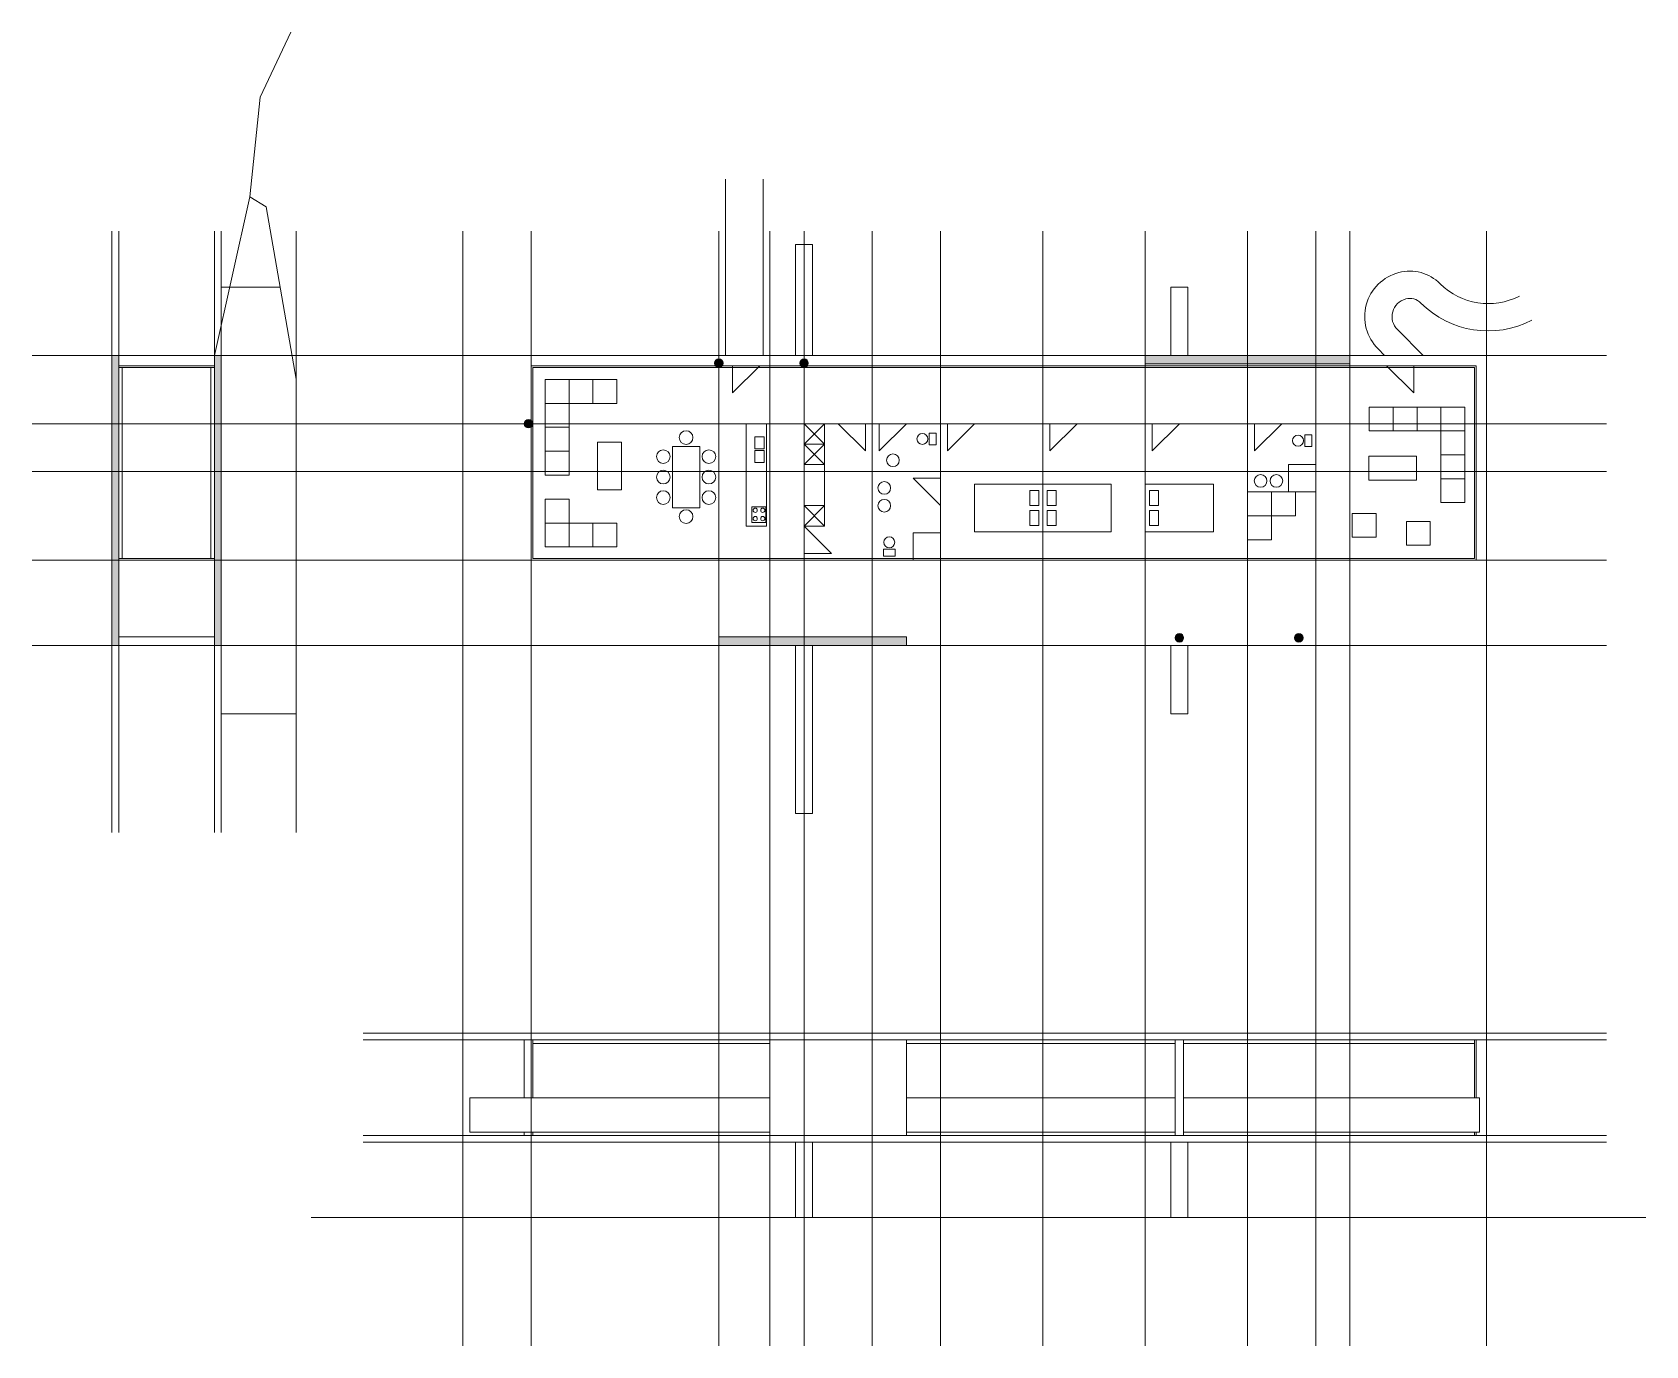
# Model space of a CAD drawing. Header units: metres. Extents: x -12.6 to 34.7, y -20.5 to 18.
import ezdxf

# ---------------------------------------------------------------- set-up
doc = ezdxf.new("R2010")
doc.units = ezdxf.units.M
doc.header["$LTSCALE"] = 500
doc.linetypes.add('DASHDOT', pattern=[25.4, 12.7, -6.35, 0, -6.35])
doc.layers.get('0').update_dxf_attribs({"lineweight": 15, "true_color": 0xffffff})
doc.layers.add('eixos', color=157, linetype='DASHDOT', lineweight=5, true_color=0x3f5f7f)

msp = doc.modelspace()

# ---------------------------------------------------------------- hatches: boundary and pattern name
for points in [[(-10.283, 0), (-10.083, 0), (-10.083, 8.5), (-10.283, 8.5)], [(-7.283, 0), (-7.083, 0), (-7.083, 8.5), (-7.283, 8.5)], [(26, 8.5), (26, 8.25), (20, 8.25), (20, 8.5)]]:
    msp.add_hatch(color=256).paths.add_polyline_path(points)
h = msp.add_hatch(color=256)
edge = h.paths.add_edge_path()
edge.add_arc((7.5, 8.275), 0.125, 0, 360)
h = msp.add_hatch(color=256)
edge = h.paths.add_edge_path()
edge.add_arc((10, 8.275), 0.125, 0, 360)
h = msp.add_hatch(color=256)
edge = h.paths.add_edge_path()
edge.add_arc((1.925, 6.5), 0.125, 0, 360)
at = {"linetype": 'ByBlock'}
msp.add_hatch(color=256, dxfattribs=at).paths.add_polyline_path([(7.5, 0.25), (7.5, 0), (13, 0), (13, 0.25)])
h = msp.add_hatch(color=256)
edge = h.paths.add_edge_path()
edge.add_arc((21, 0.225), 0.125, 0, 360)
h = msp.add_hatch(color=256)
edge = h.paths.add_edge_path()
edge.add_arc((24.5, 0.225), 0.125, 0, 360)

# ---------------------------------------------------------------- linework, layer by layer
for p, q in [((7.7, 8.5), (7.7, 13.67)), ((8.8, 8.5), (8.8, 13.67)), ((-7.283, 8.5), (-6.239, 13.15)), ((-7.283, 8.2), (-10.083, 8.2)), ((-7.283, 8.15), (-10.083, 8.15)), ((-4.883, 7.808), (-4.883, -2.747)), ((10, 6.5), (10.6, 5.9)), ((10, 5.9), (10.6, 6.5)), ((10, 5.9), (10.6, 5.3)), ((10, 5.3), (10.6, 5.9)), ((10, 4.1), (10.6, 3.5)), ((10, 3.5), (10.6, 4.1)), ((-7.283, 2.55), (-10.083, 2.55)), ((-7.283, 2.5), (-10.083, 2.5)), ((1.8, -11.562), (1.8, -13.262)), ((2, -11.562), (2, -13.262)), ((2.05, -11.562), (2.05, -13.262)), ((9, -11.562), (9, -14.362)), ((13, -11.562), (13, -14.362)), ((20.875, -11.562), (20.875, -14.362)), ((21.125, -11.562), (21.125, -14.362)), ((29.65, -11.562), (29.65, -13.262)), ((29.7, -11.562), (29.7, -13.262)), ((1.8, -14.262), (1.8, -14.362)), ((2, -14.262), (2, -14.362)), ((2.05, -14.262), (2.05, -14.362)), ((29.65, -14.262), (29.65, -14.362)), ((29.7, -14.262), (29.7, -14.362)), ((-4.446, -16.762), (34.668, -16.762))]:
    msp.add_line(p, q)
for points in [[(-4.883, 7.808), (-5.767, 12.861), (-6.239, 13.15), (-5.942, 16.068), (-5.039, 17.973)], [(10.25, 8.5), (10.25, 11.757), (9.75, 11.757), (9.75, 8.5)], [(-5.354, 10.5), (-7.083, 10.5), (-7.083, -2), (-4.883, -2), (-4.883, 7.808)], [(21.25, 8.5), (21.25, 10.5), (20.75, 10.5), (20.75, 8.5)], [(28.147, 8.5), (30, 8.5), (30, 0), (0, 0), (0, 8.5), (7.7, 8.5)], [(8.8, 8.5), (27.016, 8.5)], [(25, 3.9), (25, 4.5), (23, 4.5), (23, 2.5), (25, 2.5)], [(9.75, 0), (9.75, -4.926), (10.25, -4.926), (10.25, 0)], [(20.75, 0), (20.75, -2), (21.25, -2), (21.25, 0)], [(9, -11.562), (0, -11.562), (0, -11.362), (30, -11.362), (30, -11.562), (13, -11.562)], [(9, -14.362), (0, -14.362), (0, -14.562), (30, -14.562), (30, -14.362), (13, -14.362)]]:
    msp.add_lwpolyline(points)
for points in [[(27.016, 8.5), (26.824, 8.692, -0.579317), (27.431, 10.931, -0.266061), (28.645, 10.602, 0.325795), (30.964, 10.242, 0.325795)], [(28.147, 8.5), (27.39, 9.257, -0.579317), (27.634, 10.157, -0.266061), (28.08, 10.036, 0.325795), (31.33, 9.53, 0.325795)]]:
    msp.add_lwpolyline(points, format="xyb")
for points in [[(-10.283, 0), (-10.083, 0), (-10.083, 8.5), (-10.283, 8.5)], [(-9.983, 2.55), (-10.083, 2.55), (-10.083, 8.15), (-9.983, 8.15)], [(-7.383, 2.55), (-7.283, 2.55), (-7.283, 8.15), (-7.383, 8.15)], [(-7.283, 0), (-7.083, 0), (-7.083, 8.5), (-7.283, 8.5)], [(2, 8.2), (2, 2.5), (29.7, 2.5), (29.7, 8.2)], [(2.05, 8.15), (2.05, 2.55), (29.65, 2.55), (29.65, 8.15)], [(7.9, 8.2), (7.9, 7.4), (8.7, 8.2)], [(26, 8.5), (26, 8.25), (20, 8.25), (20, 8.5)], [(27.875, 8.2), (27.875, 7.4), (27.075, 8.2)], [(2.412, 7.096), (2.412, 7.796), (3.112, 7.796), (3.112, 7.096)], [(3.112, 7.096), (3.112, 7.796), (3.812, 7.796), (3.812, 7.096)], [(3.812, 7.096), (3.812, 7.796), (4.512, 7.796), (4.512, 7.096)], [(2.412, 6.396), (2.412, 7.096), (3.112, 7.096), (3.112, 6.396)], [(26.565, 6.987), (27.265, 6.987), (27.265, 6.287), (26.565, 6.287)], [(27.265, 6.987), (27.965, 6.987), (27.965, 6.287), (27.265, 6.287)], [(27.965, 6.987), (28.665, 6.987), (28.665, 6.287), (27.965, 6.287)], [(28.665, 6.987), (29.365, 6.987), (29.365, 6.287), (28.665, 6.287)], [(2.412, 5.696), (2.412, 6.396), (3.112, 6.396), (3.112, 5.696)], [(8.3, 6.5), (8.3, 3.5), (8.9, 3.5), (8.9, 6.5)], [(12, 2.5), (12, 6.5), (10, 6.5), (10, 2.5)], [(10, 6.5), (10, 3.5), (10.6, 3.5), (10.6, 6.5)], [(10, 6.5), (10, 5.9), (10.6, 5.9), (10.6, 6.5)], [(11.8, 6.5), (11.8, 5.7), (11, 6.5)], [(12, 6.5), (12, 5.1), (14, 5.1), (14, 6.5)], [(12.2, 6.5), (12.2, 5.7), (13, 6.5)], [(13.875, 5.883), (13.875, 6.224), (13.667, 6.224), (13.667, 5.883)], [(17, 6.5), (17, 2.5), (14, 2.5), (14, 6.5)], [(14.2, 6.5), (14.2, 5.7), (15, 6.5)], [(20, 6.5), (20, 2.5), (17, 2.5), (17, 6.5)], [(17.2, 6.5), (17.2, 5.7), (18, 6.5)], [(23, 6.5), (23, 2.5), (20, 2.5), (20, 6.5)], [(20.2, 6.5), (20.2, 5.7), (21, 6.5)], [(25, 4.5), (25, 6.5), (23, 6.5), (23, 4.5)], [(23.2, 6.5), (23.2, 5.7), (24, 6.5)], [(24.883, 6.174), (24.883, 5.833), (24.675, 5.833), (24.675, 6.174)], [(28.665, 6.287), (29.365, 6.287), (29.365, 5.587), (28.665, 5.587)], [(2.412, 4.996), (2.412, 5.696), (3.112, 5.696), (3.112, 4.996)], [(3.945, 4.558), (3.945, 5.958), (4.645, 5.958), (4.645, 4.558)], [(6.142, 5.835), (6.142, 4.035), (6.942, 4.035), (6.942, 5.835)], [(8.561, 6.115), (8.561, 5.76), (8.834, 5.76), (8.834, 6.115)], [(8.561, 5.715), (8.561, 5.361), (8.834, 5.361), (8.834, 5.715)], [(10, 5.9), (10, 5.3), (10.6, 5.3), (10.6, 5.9)], [(24.2, 4.5), (24.2, 5.3), (25, 5.3), (25, 4.5)], [(26.554, 5.546), (27.954, 5.546), (27.954, 4.846), (26.554, 4.846)], [(28.665, 5.587), (29.365, 5.587), (29.365, 4.887), (28.665, 4.887)], [(14, 5.1), (14, 2.5), (12, 2.5), (12, 5.1)], [(14, 4.9), (13.2, 4.9), (14, 4.1)], [(15, 4.729), (17, 4.729), (17, 3.329), (15, 3.329)], [(19, 4.729), (17, 4.729), (17, 3.329), (19, 3.329)], [(22, 4.729), (20, 4.729), (20, 3.329), (22, 3.329)], [(28.665, 4.887), (29.365, 4.887), (29.365, 4.187), (28.665, 4.187)], [(2.412, 3.588), (2.412, 4.288), (3.112, 4.288), (3.112, 3.588)], [(16.878, 4.544), (16.615, 4.544), (16.615, 4.101), (16.878, 4.101)], [(17.122, 4.544), (17.385, 4.544), (17.385, 4.101), (17.122, 4.101)], [(20.122, 4.544), (20.385, 4.544), (20.385, 4.101), (20.122, 4.101)], [(23, 4.5), (23.7, 4.5), (23.7, 3.8), (23, 3.8)], [(23.7, 4.5), (24.4, 4.5), (24.4, 3.8), (23.7, 3.8)], [(8.468, 4.061), (8.468, 3.606), (8.881, 3.606), (8.881, 4.061)], [(10, 4.1), (10, 3.5), (10.6, 3.5), (10.6, 4.1)], [(16.878, 3.515), (16.615, 3.515), (16.615, 3.958), (16.878, 3.958)], [(17.122, 3.515), (17.385, 3.515), (17.385, 3.958), (17.122, 3.958)], [(20.122, 3.515), (20.385, 3.515), (20.385, 3.958), (20.122, 3.958)], [(23, 3.8), (23.7, 3.8), (23.7, 3.1), (23, 3.1)], [(26.067, 3.87), (26.767, 3.87), (26.767, 3.17), (26.067, 3.17)], [(2.412, 2.888), (2.412, 3.588), (3.112, 3.588), (3.112, 2.888)], [(3.112, 2.888), (3.112, 3.588), (3.812, 3.588), (3.812, 2.888)], [(3.812, 2.888), (3.812, 3.588), (4.512, 3.588), (4.512, 2.888)], [(10, 2.7), (10, 3.5), (10.8, 2.7)], [(27.655, 3.637), (28.355, 3.637), (28.355, 2.937), (27.655, 2.937)], [(13.2, 2.5), (13.2, 3.3), (14, 3.3), (14, 2.5)], [(12.326, 2.617), (12.667, 2.617), (12.667, 2.825), (12.326, 2.825)], [(-10.083, 0), (-7.283, 0), (-7.283, 0.25), (-10.083, 0.25)], [(7.5, 0.25), (7.5, 0), (13, 0), (13, 0.25)], [(9, -11.662), (9, -11.562), (2.05, -11.562), (2.05, -11.662)], [(20.875, -11.662), (20.875, -11.562), (13, -11.562), (13, -11.662)], [(29.65, -11.562), (29.65, -11.662), (21.125, -11.662), (21.125, -11.562)], [(9, -13.262), (9, -14.262), (0.2, -14.262), (0.2, -13.262)], [(20.875, -13.262), (20.875, -14.262), (13, -14.262), (13, -13.262)], [(29.8, -13.262), (29.8, -14.262), (21.125, -14.262), (21.125, -13.262)], [(2.05, -14.362), (2.05, -14.262), (9, -14.262), (9, -14.362)], [(9.75, -14.562), (9.75, -16.762), (10.25, -16.762), (10.25, -14.562)], [(13, -14.362), (13, -14.262), (20.875, -14.262), (20.875, -14.362)], [(20.75, -14.562), (20.75, -16.762), (21.25, -16.762), (21.25, -14.562)], [(21.125, -14.362), (21.125, -14.262), (29.65, -14.262), (29.65, -14.362)]]:
    msp.add_lwpolyline(points, close=True)
for centre, radius in [((7.5, 8.275), 0.125), ((10, 8.275), 0.125), ((1.925, 6.5), 0.125), ((6.542, 6.093), 0.2), ((13.469, 6.054), 0.161), ((24.477, 6.003), 0.161), ((5.875, 5.535), 0.2), ((7.21, 5.535), 0.2), ((12.604, 5.428), 0.186), ((5.875, 4.935), 0.2), ((7.21, 4.935), 0.2), ((12.351, 4.617), 0.186), ((23.379, 4.825), 0.186), ((23.844, 4.825), 0.186), ((5.875, 4.335), 0.2), ((7.21, 4.335), 0.2), ((12.351, 4.095), 0.186), ((6.542, 3.777), 0.2), ((8.568, 3.964), 0.0625), ((8.791, 3.964), 0.0625), ((8.568, 3.718), 0.0625), ((8.791, 3.718), 0.0625), ((12.497, 3.023), 0.161), ((21, 0.225), 0.125), ((24.5, 0.225), 0.125)]:
    msp.add_circle(centre, radius)
at = {"layer": 'eixos'}
for p, q in [((-10.283, 12.14), (-10.283, -5.481)), ((-10.083, 12.14), (-10.083, -5.481)), ((-7.283, 12.14), (-7.283, -5.481)), ((-7.083, 12.14), (-7.083, -5.481)), ((-4.883, 12.14), (-4.883, -5.481)), ((0, 12.14), (0, -20.525)), ((2, 12.14), (2, -20.525)), ((7.5, 12.14), (7.5, -20.525)), ((9, 12.14), (9, -20.525)), ((10, 12.14), (10, -20.525)), ((12, 12.14), (12, -20.525)), ((14, 12.14), (14, -20.525)), ((17, 12.14), (17, -20.525)), ((20, 12.14), (20, -20.525)), ((23, 12.14), (23, -20.525)), ((25, 12.14), (25, -20.525)), ((26, 12.14), (26, -20.525)), ((30, 12.14), (30, -20.525)), ((33.518, 8.5), (-12.619, 8.5)), ((33.518, 6.5), (-12.619, 6.5)), ((33.518, 5.1), (-12.619, 5.1)), ((33.518, 2.5), (-12.619, 2.5)), ((33.518, 0), (-12.619, 0)), ((-2.923, -11.362), (33.518, -11.362)), ((-2.923, -11.562), (33.518, -11.562)), ((-2.923, -14.362), (33.518, -14.362)), ((-2.923, -14.562), (33.518, -14.562)), ((-2.923, -16.762), (33.518, -16.762))]:
    msp.add_line(p, q, dxfattribs=at)

doc.saveas('drawing.dxf')
